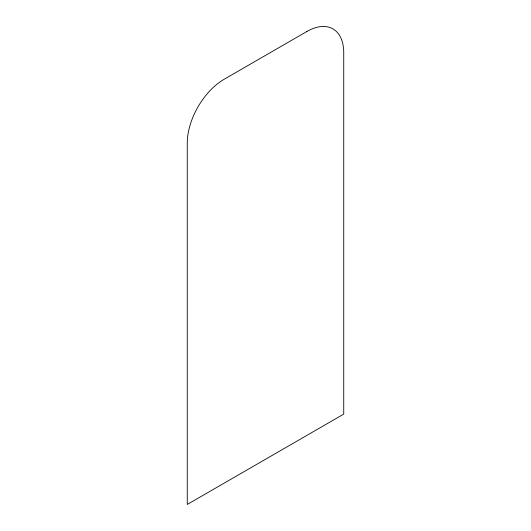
<?xml version="1.0" encoding="UTF-8"?>
<svg xmlns="http://www.w3.org/2000/svg" width="531" height="531" viewBox="0 0 531 531"><rect width="100%" height="100%" fill="white"/><g stroke="black" fill="none" stroke-linecap="round" stroke-linejoin="round"><path stroke-width="0.8" d="M306.918 31.482L224.082 79.311A52.071 30.061 -60 0 0 187.264 143.078L187.264 504.45L343.736 414.107L343.736 52.742A52.071 30.061 -60 0 0 306.918 31.482"/></g></svg>
